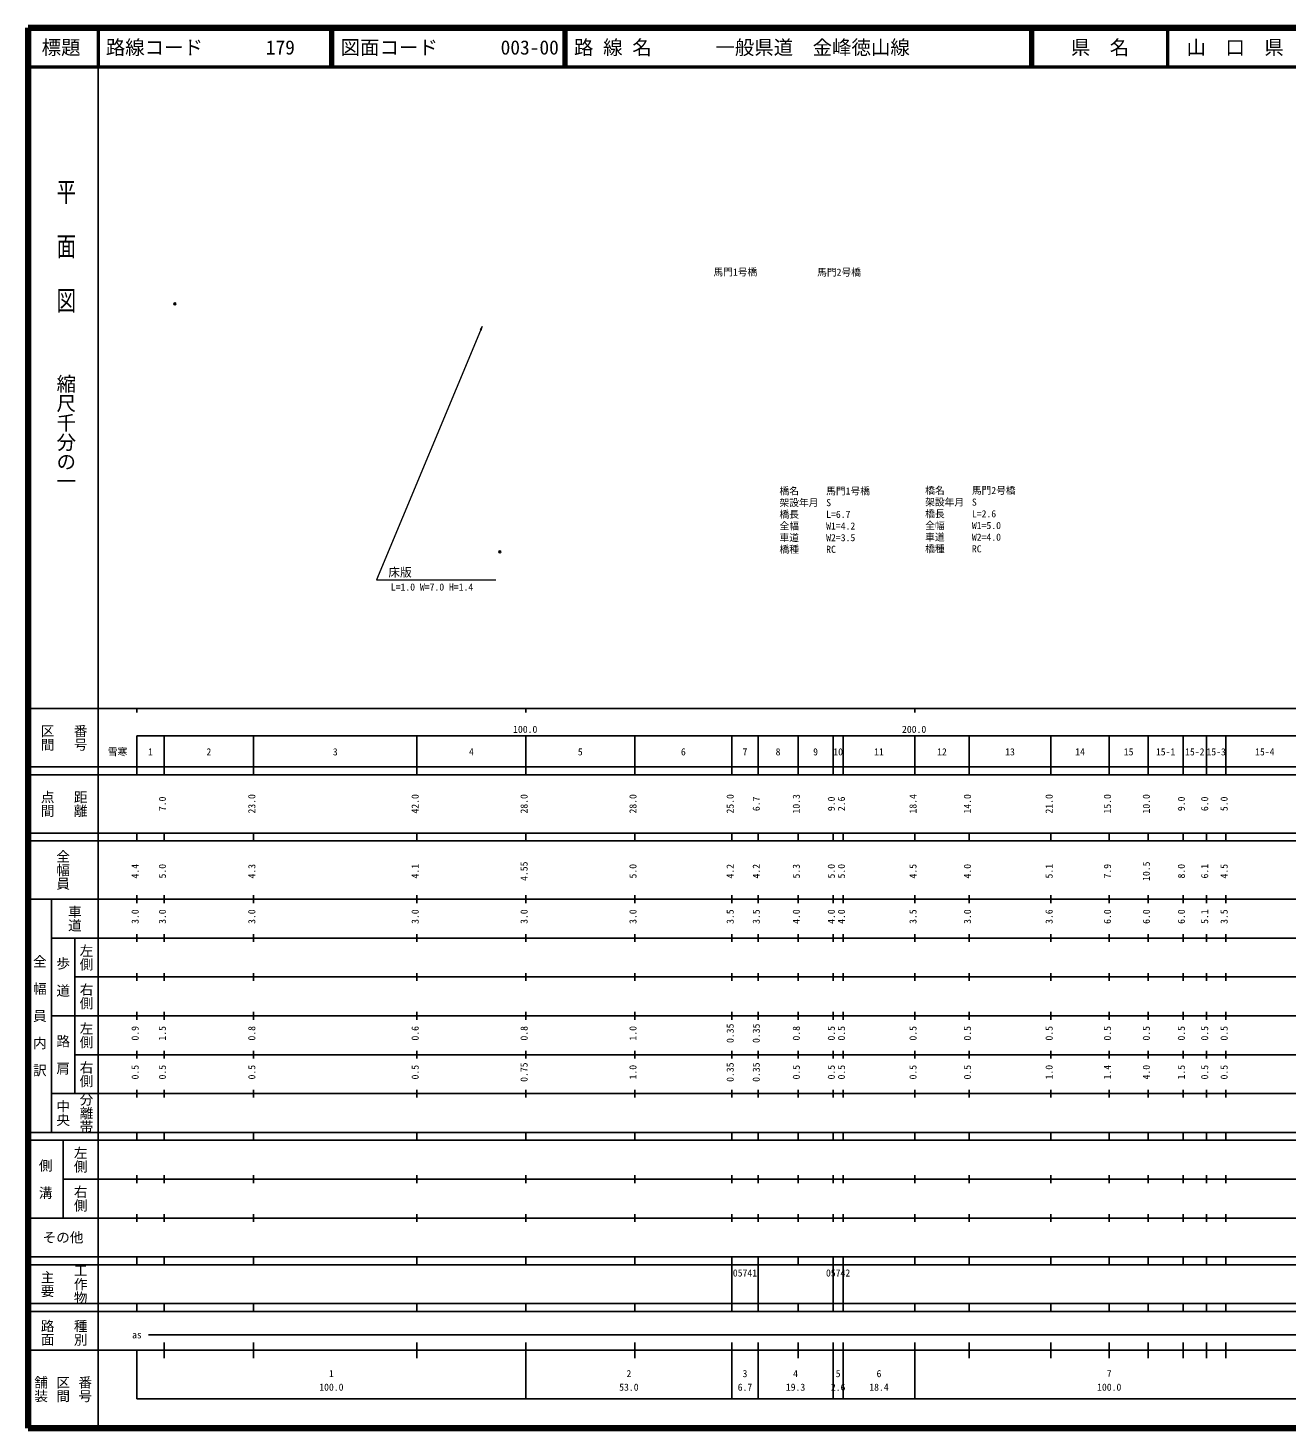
# Model space of a CAD drawing. Units: millimetres on the paper, with parts at other scales. Extents: x 40 to 680, y 20 to 380.
# Drawn here: x 40 to 363.7, y 20 to 380 of the extents above; entities that cross this region are included whole.
import ezdxf
from ezdxf.enums import TextEntityAlignment as Align

# ---------------------------------------------------------------- set-up
doc = ezdxf.new("R2010")
doc.units = ezdxf.units.MM
doc.header["$PDMODE"] = 32
doc.header["$PDSIZE"] = 0.5
doc.layers.add('M-OTRS', color=6, linetype='Continuous')
doc.layers.add('M-TTL-TXT', color=7, linetype='Continuous')
for name, color, linetype, lineweight in [('M-STR-HTXT', 7, 'Continuous', 13), ('M-TTL', 2, 'Continuous', 140), ('M-TTL-BAND', 7, 'Continuous', 25), ('M-TTL-LINE', 7, 'Continuous', 50)]:
    doc.layers.add(name, color=color, linetype=linetype, lineweight=lineweight)
doc.styles.add('@ＭＳ ゴシック', font='')
doc.styles.add('ＭＳ ゴシック', font='')
doc.styles.get('@ＭＳ ゴシック').set_extended_font_data('@MS Gothic')
doc.styles.get('ＭＳ ゴシック').set_extended_font_data('MS Gothic')

# ---------------------------------------------------------------- blocks, each defined once
blk = doc.blocks.new('open_arrow')
at = {"color": 0, "linetype": 'Continuous', "lineweight": -2}
blk.add_lwpolyline([(7.5, 1.25), (0, 0), (7.5, -1.25)], dxfattribs=at)

msp = doc.modelspace()

# ---------------------------------------------------------------- linework, layer by layer
at = {"layer": 'M-OTRS'}
for p in [(77.78, 309.038), (161.302, 245.334)]:
    msp.add_point(p, dxfattribs=at)
at = {"layer": 'M-STR-HTXT'}
msp.add_lwpolyline([(156.773, 303.255), (129.576, 238.108), (160.252, 238.108)], dxfattribs=at)
at = {"layer": 'M-TTL'}
for p, q in [((40, 380), (40, 20)), ((680, 380), (40, 380)), ((40, 20), (680, 20))]:
    msp.add_line(p, q, dxfattribs=at)
at = {"layer": 'M-TTL-BAND'}
for p, q in [((58, 370), (58, 20)), ((40, 205), (579, 205)), ((68, 205), (68, 204)), ((168, 205), (168, 204)), ((268, 205), (268, 204)), ((68, 198), (579, 198)), ((68, 198), (68, 188)), ((75, 188), (75, 198)), ((98, 188), (98, 198)), ((140, 188), (140, 198)), ((168, 188), (168, 198)), ((196, 188), (196, 198)), ((221, 188), (221, 198)), ((227.7, 188), (227.7, 198)), ((238, 188), (238, 198)), ((247, 188), (247, 198)), ((249.6, 188), (249.6, 198)), ((268, 188), (268, 198)), ((282, 188), (282, 198)), ((303, 188), (303, 198)), ((318, 188), (318, 198)), ((328, 188), (328, 198)), ((337, 188), (337, 198)), ((343, 188), (343, 198)), ((348, 188), (348, 198)), ((40, 190), (579, 190)), ((40, 188), (579, 188)), ((40, 173), (579, 173)), ((68, 171), (68, 173)), ((75, 171), (75, 173)), ((98, 171), (98, 173)), ((140, 171), (140, 173)), ((168, 171), (168, 173)), ((196, 171), (196, 173)), ((221, 171), (221, 173)), ((227.7, 171), (227.7, 173)), ((238, 171), (238, 173)), ((247, 171), (247, 173)), ((249.6, 171), (249.6, 173)), ((268, 171), (268, 173)), ((282, 171), (282, 173)), ((303, 171), (303, 173)), ((318, 171), (318, 173)), ((328, 171), (328, 173)), ((337, 171), (337, 173)), ((343, 171), (343, 173)), ((348, 171), (348, 173)), ((40, 171), (579, 171)), ((40, 156), (579, 156)), ((46, 96), (46, 156)), ((68, 155), (68, 157)), ((75, 155), (75, 157)), ((98, 155), (98, 157)), ((140, 155), (140, 157)), ((168, 155), (168, 157)), ((196, 155), (196, 157)), ((221, 155), (221, 157)), ((227.7, 155), (227.7, 157)), ((238, 155), (238, 157)), ((247, 155), (247, 157)), ((249.6, 155), (249.6, 157)), ((268, 155), (268, 157)), ((282, 155), (282, 157)), ((303, 155), (303, 157)), ((318, 155), (318, 157)), ((328, 155), (328, 157)), ((337, 155), (337, 157)), ((343, 155), (343, 157)), ((348, 155), (348, 157)), ((46, 146), (579, 146)), ((52, 146), (52, 106)), ((68, 145), (68, 147)), ((75, 145), (75, 147)), ((98, 145), (98, 147)), ((140, 145), (140, 147)), ((168, 145), (168, 147)), ((196, 145), (196, 147)), ((221, 145), (221, 147)), ((227.7, 145), (227.7, 147)), ((238, 145), (238, 147)), ((247, 145), (247, 147)), ((249.6, 145), (249.6, 147)), ((268, 145), (268, 147)), ((282, 145), (282, 147)), ((303, 145), (303, 147)), ((318, 145), (318, 147)), ((328, 145), (328, 147)), ((337, 145), (337, 147)), ((343, 145), (343, 147)), ((348, 145), (348, 147)), ((68, 135), (68, 137)), ((75, 135), (75, 137)), ((98, 135), (98, 137)), ((140, 135), (140, 137)), ((168, 135), (168, 137)), ((196, 135), (196, 137)), ((221, 135), (221, 137)), ((227.7, 135), (227.7, 137)), ((238, 135), (238, 137)), ((247, 135), (247, 137)), ((249.6, 135), (249.6, 137)), ((268, 135), (268, 137)), ((282, 135), (282, 137)), ((303, 135), (303, 137)), ((318, 135), (318, 137)), ((328, 135), (328, 137)), ((337, 135), (337, 137)), ((343, 135), (343, 137)), ((348, 135), (348, 137)), ((52, 136), (579, 136)), ((46, 126), (579, 126)), ((68, 125), (68, 127)), ((75, 125), (75, 127)), ((98, 125), (98, 127)), ((140, 125), (140, 127)), ((168, 125), (168, 127)), ((196, 125), (196, 127)), ((221, 125), (221, 127)), ((227.7, 125), (227.7, 127)), ((238, 125), (238, 127)), ((247, 125), (247, 127)), ((249.6, 125), (249.6, 127)), ((268, 125), (268, 127)), ((282, 125), (282, 127)), ((303, 125), (303, 127)), ((318, 125), (318, 127)), ((328, 125), (328, 127)), ((337, 125), (337, 127)), ((343, 125), (343, 127)), ((348, 125), (348, 127)), ((52, 116), (579, 116)), ((68, 115), (68, 117)), ((75, 115), (75, 117)), ((98, 115), (98, 117)), ((140, 115), (140, 117)), ((168, 115), (168, 117)), ((196, 115), (196, 117)), ((221, 115), (221, 117)), ((227.7, 115), (227.7, 117)), ((238, 115), (238, 117)), ((247, 115), (247, 117)), ((249.6, 115), (249.6, 117)), ((268, 115), (268, 117)), ((282, 115), (282, 117)), ((303, 115), (303, 117)), ((318, 115), (318, 117)), ((328, 115), (328, 117)), ((337, 115), (337, 117)), ((343, 115), (343, 117)), ((348, 115), (348, 117)), ((46, 106), (579, 106)), ((68, 105), (68, 107)), ((75, 105), (75, 107)), ((98, 105), (98, 107)), ((140, 105), (140, 107)), ((168, 105), (168, 107)), ((196, 105), (196, 107)), ((221, 105), (221, 107)), ((227.7, 105), (227.7, 107)), ((238, 105), (238, 107)), ((247, 105), (247, 107)), ((249.6, 105), (249.6, 107)), ((268, 105), (268, 107)), ((282, 105), (282, 107)), ((303, 105), (303, 107)), ((318, 105), (318, 107)), ((328, 105), (328, 107)), ((337, 105), (337, 107)), ((343, 105), (343, 107)), ((348, 105), (348, 107)), ((40, 96), (579, 96)), ((40, 94), (579, 94)), ((49, 94), (49, 74)), ((68, 94), (68, 96)), ((75, 94), (75, 96)), ((98, 94), (98, 96)), ((140, 94), (140, 96)), ((168, 94), (168, 96)), ((196, 94), (196, 96)), ((221, 94), (221, 96)), ((227.7, 94), (227.7, 96)), ((238, 94), (238, 96)), ((247, 94), (247, 96)), ((249.6, 94), (249.6, 96)), ((268, 94), (268, 96)), ((282, 94), (282, 96)), ((303, 94), (303, 96)), ((318, 94), (318, 96)), ((328, 94), (328, 96)), ((337, 94), (337, 96)), ((343, 94), (343, 96)), ((348, 94), (348, 96)), ((49, 84), (579, 84)), ((68, 83), (68, 85)), ((75, 83), (75, 85)), ((98, 83), (98, 85)), ((140, 83), (140, 85)), ((168, 83), (168, 85)), ((196, 83), (196, 85)), ((221, 83), (221, 85)), ((227.7, 83), (227.7, 85)), ((238, 83), (238, 85)), ((247, 83), (247, 85)), ((249.6, 83), (249.6, 85)), ((268, 83), (268, 85)), ((282, 83), (282, 85)), ((303, 83), (303, 85)), ((318, 83), (318, 85)), ((328, 83), (328, 85)), ((337, 83), (337, 85)), ((343, 83), (343, 85)), ((348, 83), (348, 85)), ((40, 74), (579, 74)), ((68, 73), (68, 75)), ((75, 73), (75, 75)), ((98, 73), (98, 75)), ((140, 73), (140, 75)), ((168, 73), (168, 75)), ((196, 73), (196, 75)), ((221, 73), (221, 75)), ((227.7, 73), (227.7, 75)), ((238, 73), (238, 75)), ((247, 73), (247, 75)), ((249.6, 73), (249.6, 75)), ((268, 73), (268, 75)), ((282, 73), (282, 75)), ((303, 73), (303, 75)), ((318, 73), (318, 75)), ((328, 73), (328, 75)), ((337, 73), (337, 75)), ((343, 73), (343, 75)), ((348, 73), (348, 75)), ((40, 64), (579, 64)), ((40, 62), (579, 62)), ((68, 62), (68, 64)), ((75, 62), (75, 64)), ((98, 62), (98, 64)), ((140, 62), (140, 64)), ((168, 62), (168, 64)), ((196, 62), (196, 64)), ((221, 62), (221, 64)), ((221, 52), (221, 62)), ((227.7, 62), (227.7, 64)), ((227.7, 52), (227.7, 62)), ((238, 62), (238, 64)), ((247, 62), (247, 64)), ((247, 52), (247, 62)), ((249.6, 62), (249.6, 64)), ((249.6, 52), (249.6, 62)), ((268, 62), (268, 64)), ((282, 62), (282, 64)), ((303, 62), (303, 64)), ((318, 62), (318, 64)), ((328, 62), (328, 64)), ((337, 62), (337, 64)), ((343, 62), (343, 64)), ((348, 62), (348, 64)), ((40, 52), (579, 52)), ((68, 50), (68, 52)), ((75, 50), (75, 52)), ((98, 50), (98, 52)), ((140, 50), (140, 52)), ((168, 50), (168, 52)), ((196, 50), (196, 52)), ((221, 50), (221, 52)), ((227.7, 50), (227.7, 52)), ((238, 50), (238, 52)), ((247, 50), (247, 52)), ((249.6, 50), (249.6, 52)), ((268, 50), (268, 52)), ((282, 50), (282, 52)), ((303, 50), (303, 52)), ((318, 50), (318, 52)), ((328, 50), (328, 52)), ((337, 50), (337, 52)), ((343, 50), (343, 52)), ((348, 50), (348, 52)), ((40, 50), (579, 50)), ((71, 44), (561, 44)), ((40, 40), (579, 40)), ((68, 40), (68, 27.5)), ((75, 38), (75, 42)), ((98, 38), (98, 42)), ((140, 38), (140, 42)), ((168, 27.5), (168, 42)), ((196, 38), (196, 42)), ((221, 27.5), (221, 42)), ((227.7, 27.5), (227.7, 42)), ((238, 38), (238, 42)), ((247, 27.5), (247, 42)), ((249.6, 27.5), (249.6, 42)), ((268, 27.5), (268, 42)), ((282, 38), (282, 42)), ((303, 38), (303, 42)), ((318, 38), (318, 42)), ((328, 38), (328, 42)), ((337, 38), (337, 42)), ((343, 38), (343, 42)), ((348, 38), (348, 42)), ((68, 27.5), (579, 27.5))]:
    msp.add_line(p, q, dxfattribs=at)
at = {"layer": 'M-TTL-LINE'}
for p, q in [((58, 380), (58, 370)), ((117.75, 380), (117.75, 370)), ((118.25, 380), (118.25, 370)), ((177.75, 380), (177.75, 370)), ((178.25, 380), (178.25, 370)), ((297.75, 380), (297.75, 370)), ((298.25, 380), (298.25, 370)), ((333, 380), (333, 370)), ((40, 370), (680, 370))]:
    msp.add_line(p, q, dxfattribs=at)

# ---------------------------------------------------------------- block references
at = {"layer": 'M-STR-HTXT', "xscale": 0.133, "yscale": 0.133, "rotation": 247.3}
msp.add_blockref('open_arrow', (156.773, 303.255), dxfattribs=at)

# ---------------------------------------------------------------- texts
at = {"layer": 'M-STR-HTXT', "color": 1, "style": 'ＭＳ ゴシック'}
for s, p in [('馬門1号橋', (216.237, 315.774)), ('馬門2号橋', (242.913, 315.736))]:
    msp.add_text(s, height=1.833, dxfattribs=at).set_placement(p, align=Align.BOTTOM_LEFT)
at = {"layer": 'M-STR-HTXT', "style": 'ＭＳ ゴシック'}
for s, p in [('橋名', (233.227, 259.48)), ('馬門1号橋', (245.227, 259.48)), ('橋名', (270.689, 259.611)), ('架設年月', (270.689, 256.611)), ('馬門2号橋', (282.689, 259.611)), ('橋長', (233.227, 253.48)), ('架設年月', (233.227, 256.48)), ('S', (245.227, 256.48)), ('L=6.7', (245.227, 253.48)), ('橋長', (270.689, 253.611)), ('S', (282.689, 256.611)), ('L=2.6', (282.689, 253.611)), ('全幅', (233.227, 250.48)), ('W1=4.2', (245.227, 250.48)), ('全幅', (270.689, 250.611)), ('W1=5.0', (282.689, 250.611)), ('車道', (233.227, 247.48)), ('W2=3.5', (245.227, 247.48)), ('車道', (270.689, 247.611)), ('W2=4.0', (282.689, 247.611)), ('橋種', (233.227, 244.48)), ('RC', (245.227, 244.48)), ('橋種', (270.689, 244.611)), ('RC', (282.689, 244.611))]:
    msp.add_text(s, height=1.833, dxfattribs=at).set_placement(p, align=Align.BOTTOM_LEFT)
msp.add_text('床版', height=2.199, dxfattribs=at).set_placement((138.659, 238.258), align=Align.BOTTOM_RIGHT)
msp.add_text('L=1.0 W=7.0 H=1.4', height=1.833, dxfattribs=at).set_placement((143.886, 234.787), align=Align.BOTTOM_CENTER)
at = {"layer": 'M-TTL-BAND', "style": '@ＭＳ ゴシック', "width": 1.4}
msp.add_text('平  面  図', height=3.666, rotation=270, dxfattribs=at).set_placement((49.777, 306.475), align=Align.MIDDLE_RIGHT)
at = {"layer": 'M-TTL-BAND', "style": '@ＭＳ ゴシック'}
msp.add_text('縮尺千分の一', height=3.666, rotation=270, dxfattribs=at).set_placement((49.777, 261.03), align=Align.MIDDLE_RIGHT)
for s, p in [('区間', (45, 197.5)), ('番号', (53.5, 197.5)), ('点間', (45, 180.5)), ('距離', (53.5, 180.5)), ('全幅員', (49, 163.5)), ('車道', (52, 151)), ('左側', (55, 141)), ('全\u3000幅\u3000員\u3000内\u3000訳', (43, 126)), ('歩\u3000道', (49, 136)), ('右側', (55, 131)), ('左側', (55, 121)), ('路\u3000肩', (49, 116)), ('右側', (55, 111)), ('分離帯', (55, 101)), ('中央', (49, 101)), ('左側', (53.5, 89)), ('側\u3000溝', (44.5, 84)), ('右側', (53.5, 79)), ('工作物', (53.5, 57)), ('主要', (45, 57)), ('路面', (45, 44.5)), ('種別', (53.5, 44.5)), ('舗装', (43.333, 30)), ('区間', (49, 30)), ('番号', (54.667, 30))]:
    msp.add_text(s, height=2.566, rotation=270, dxfattribs=at).set_placement(p, align=Align.MIDDLE_CENTER)
at = {"layer": 'M-TTL-BAND', "style": 'ＭＳ ゴシック'}
for s, p in [('100.0', (167.844, 198.195)), ('200.0', (267.844, 198.195)), ('雪寒', (63.017, 192.405)), ('1', (71.5, 192.405)), ('2', (86.5, 192.405)), ('3', (119, 192.405)), ('4', (154, 192.405)), ('5', (182, 192.405)), ('6', (208.5, 192.405)), ('7', (224.35, 192.405)), ('8', (232.85, 192.405)), ('9', (242.5, 192.405)), ('10', (248.3, 192.405)), ('11', (258.8, 192.405)), ('12', (275, 192.405)), ('13', (292.5, 192.405)), ('14', (310.5, 192.405)), ('15', (323, 192.405)), ('15-1', (332.5, 192.405)), ('15-2', (340, 192.405)), ('15-3', (345.5, 192.405)), ('15-4', (358, 192.405)), ('as', (68, 42.5)), ('1', (118, 32.523)), ('2', (194.5, 32.523)), ('3', (224.35, 32.523)), ('4', (237.35, 32.523)), ('5', (248.3, 32.523)), ('6', (258.8, 32.523)), ('7', (318, 32.523)), ('100.0', (118, 29.033)), ('53.0', (194.5, 29.033)), ('6.7', (224.35, 29.033)), ('19.3', (237.35, 29.033)), ('2.6', (248.3, 29.033)), ('18.4', (258.8, 29.033)), ('100.0', (318, 29.033))]:
    msp.add_text(s, height=1.833, dxfattribs=at).set_placement(p, align=Align.BOTTOM_CENTER)
for s, p in [('7.0', (76, 180.5)), ('23.0', (99, 180.5)), ('42.0', (141, 180.5)), ('28.0', (169, 180.5)), ('28.0', (197, 180.5)), ('25.0', (222, 180.5)), ('6.7', (228.7, 180.5)), ('10.3', (239, 180.5)), ('9.0', (248, 180.5)), ('2.6', (250.6, 180.5)), ('18.4', (269, 180.5)), ('14.0', (283, 180.5)), ('21.0', (304, 180.5)), ('15.0', (319, 180.5)), ('10.0', (329, 180.5)), ('9.0', (338, 180.5)), ('6.0', (344, 180.5)), ('5.0', (349, 180.5)), ('4.4', (69, 163.174)), ('5.0', (76, 163.174)), ('4.3', (99, 163.174)), ('4.1', (141, 163.174)), ('4.55', (169, 163.174)), ('5.0', (197, 163.174)), ('4.2', (222, 163.174)), ('4.2', (228.7, 163.174)), ('5.3', (239, 163.174)), ('5.0', (248, 163.174)), ('5.0', (250.6, 163.174)), ('4.5', (269, 163.174)), ('4.0', (283, 163.174)), ('5.1', (304, 163.174)), ('7.9', (319, 163.174)), ('10.5', (329, 163.174)), ('8.0', (338, 163.174)), ('6.1', (344, 163.174)), ('4.5', (349, 163.174)), ('3.0', (69, 151.5)), ('3.0', (76, 151.5)), ('3.0', (99, 151.5)), ('3.0', (141, 151.5)), ('3.0', (169, 151.5)), ('3.0', (197, 151.5)), ('3.5', (222, 151.5)), ('3.5', (228.7, 151.5)), ('4.0', (239, 151.5)), ('4.0', (248, 151.5)), ('4.0', (250.6, 151.5)), ('3.5', (269, 151.5)), ('3.0', (283, 151.5)), ('3.6', (304, 151.5)), ('6.0', (319, 151.5)), ('6.0', (329, 151.5)), ('6.0', (338, 151.5)), ('5.1', (344, 151.5)), ('3.5', (349, 151.5)), ('0.9', (69, 121.5)), ('1.5', (76, 121.5)), ('0.8', (99, 121.5)), ('0.6', (141, 121.5)), ('0.8', (169, 121.5)), ('1.0', (197, 121.5)), ('0.35', (222, 121.5)), ('0.35', (228.7, 121.5)), ('0.8', (239, 121.5)), ('0.5', (248, 121.5)), ('0.5', (250.6, 121.5)), ('0.5', (269, 121.5)), ('0.5', (283, 121.5)), ('0.5', (304, 121.5)), ('0.5', (319, 121.5)), ('0.5', (329, 121.5)), ('0.5', (338, 121.5)), ('0.5', (344, 121.5)), ('0.5', (349, 121.5)), ('0.5', (69, 111.5)), ('0.5', (76, 111.5)), ('0.5', (99, 111.5)), ('0.5', (141, 111.5)), ('0.75', (169, 111.5)), ('1.0', (197, 111.5)), ('0.35', (222, 111.5)), ('0.35', (228.7, 111.5)), ('0.5', (239, 111.5)), ('0.5', (248, 111.5)), ('0.5', (250.6, 111.5)), ('0.5', (269, 111.5)), ('0.5', (283, 111.5)), ('1.0', (304, 111.5)), ('1.4', (319, 111.5)), ('4.0', (329, 111.5)), ('1.5', (338, 111.5)), ('0.5', (344, 111.5)), ('0.5', (349, 111.5))]:
    msp.add_text(s, height=1.833, rotation=90, dxfattribs=at).set_placement(p, align=Align.BOTTOM_CENTER)
msp.add_text('その他', height=2.566, dxfattribs=at).set_placement((49, 69), align=Align.MIDDLE_CENTER)
for s, p in [('05741', (221.225, 58.405)), ('05742', (245.175, 58.405))]:
    msp.add_text(s, height=1.833, dxfattribs=at).set_placement(p, align=Align.BOTTOM_LEFT)
at = {"layer": 'M-TTL-TXT', "style": 'ＭＳ ゴシック'}
for s, p in [('標題', (48.5, 375)), ('県\u3000名', (315.625, 375)), ('山\u3000口\u3000県', (350.375, 375))]:
    msp.add_text(s, height=3.666, dxfattribs=at).set_placement(p, align=Align.MIDDLE_CENTER)
for s, p in [('路線コード', (60, 375)), ('179', (101.142, 375)), ('図面コード', (120.38, 375)), ('003-00', (161.521, 375)), ('路 線 名', (180.38, 375)), ('一般県道\u3000金峰徳山線', (216.734, 375))]:
    msp.add_text(s, height=3.666, dxfattribs=at).set_placement(p, align=Align.MIDDLE_LEFT)

doc.saveas('drawing.dxf')
